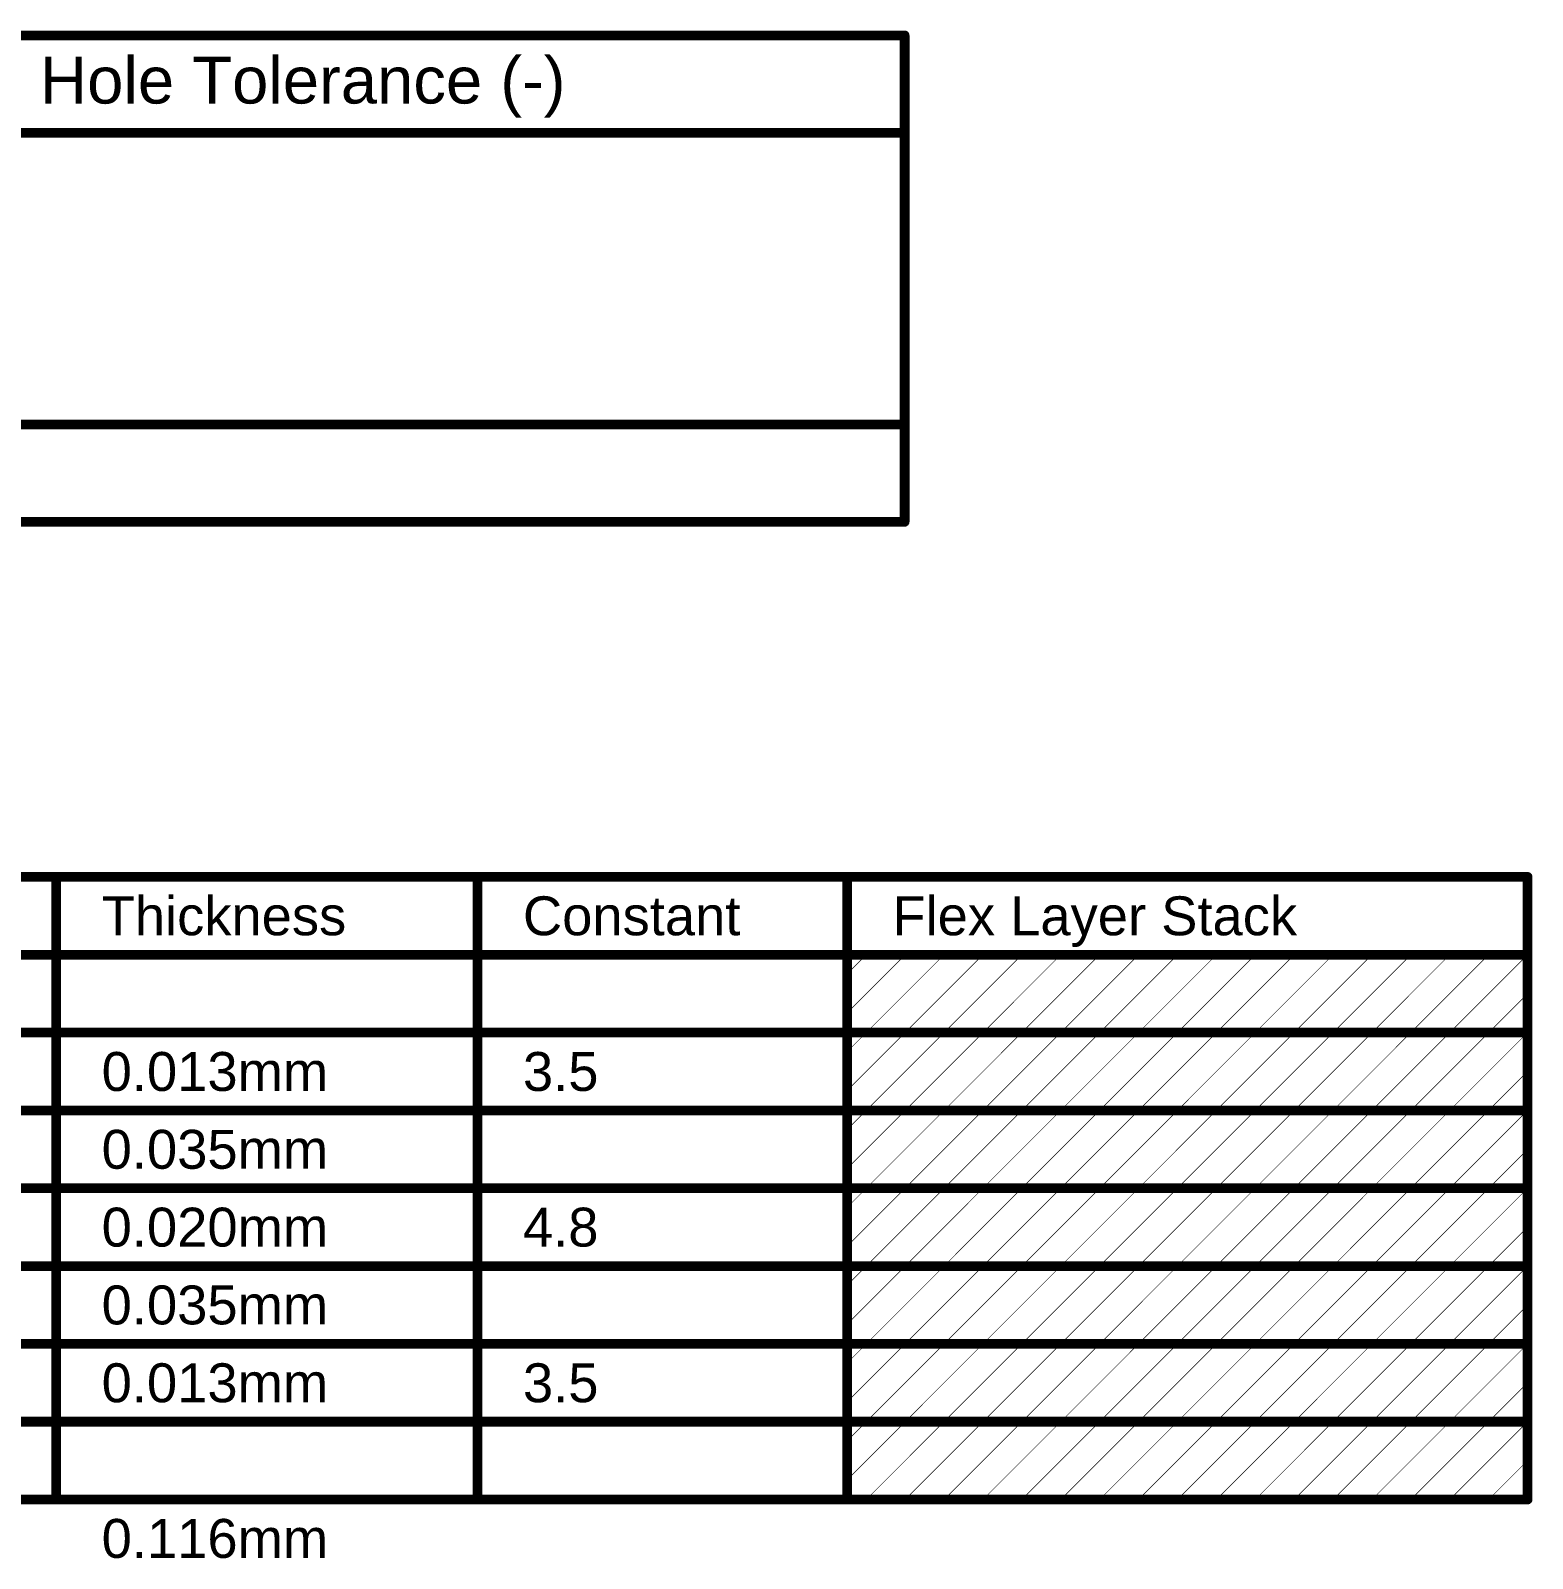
# Model space of a CAD drawing. Header units: inches. Extents: x -3.9 to 9.5, y -7 to 2.6.
# Drawn here: x 7.16 to 9.477, y 0.279 to 2.635 of the extents above; entities that cross this region are included whole.
import ezdxf

# ---------------------------------------------------------------- set-up
doc = ezdxf.new("R2010")
doc.units = ezdxf.units.IN
doc.header["$MEASUREMENT"] = 0
doc.layers.add('Drill Drawing', color=1, linetype='Continuous')
doc.layers.add('Fabrication', color=76, linetype='Continuous')
doc.styles.add('Arial', font='', dxfattribs={"height": 0.2})
doc.styles.get('Arial').set_extended_font_data('Arial')

msp = doc.modelspace()

# ---------------------------------------------------------------- linework, layer by layer
at = {"layer": 'Drill Drawing'}
for points in [[(-2.0225, 2.6275, 0.015, 0.015, 0), (8.5086, 2.6275, 0.015, 0.015, 0)], [(8.5086, 1.8775, 0.015, 0.015, 0), (8.5086, 2.6275, 0.015, 0.015, 0)], [(-2.0225, 2.4775, 0.015, 0.015, 0), (8.5086, 2.4775, 0.015, 0.015, 0)], [(-2.0225, 2.0275, 0.015, 0.015, 0), (8.5086, 2.0275, 0.015, 0.015, 0)], [(-2.0225, 1.8775, 0.015, 0.015, 0), (8.5086, 1.8775, 0.015, 0.015, 0)]]:
    msp.add_lwpolyline(points, format="xyseb", dxfattribs=at)
for points in [[(8.5048, 2.6275, 0.0075, 0.0075, 1), (8.5123, 2.6275, 0.0075, 0.0075, 1)], [(8.5048, 2.6275, 0.0075, 0.0075, 1), (8.5123, 2.6275, 0.0075, 0.0075, 1)], [(8.5048, 2.4775, 0.0075, 0.0075, 1), (8.5123, 2.4775, 0.0075, 0.0075, 1)], [(8.5048, 2.0275, 0.0075, 0.0075, 1), (8.5123, 2.0275, 0.0075, 0.0075, 1)], [(8.5048, 1.8775, 0.0075, 0.0075, 1), (8.5123, 1.8775, 0.0075, 0.0075, 1)], [(8.5048, 1.8775, 0.0075, 0.0075, 1), (8.5123, 1.8775, 0.0075, 0.0075, 1)]]:
    msp.add_lwpolyline(points, format="xyseb", close=True, dxfattribs=at)
at = {"layer": 'Fabrication'}
for points in [[(5.0006, 1.33, 0.015, 0.015, 0), (9.4694, 1.33, 0.015, 0.015, 0)], [(7.2, 0.37, 0.015, 0.015, 0), (7.2, 1.33, 0.015, 0.015, 0)], [(7.8498, 0.37, 0.015, 0.015, 0), (7.8498, 1.33, 0.015, 0.015, 0)], [(8.4197, 0.37, 0.015, 0.015, 0), (8.4197, 1.33, 0.015, 0.015, 0)], [(9.4694, 0.37, 0.015, 0.015, 0), (9.4694, 1.33, 0.015, 0.015, 0)], [(5.0006, 1.21, 0.015, 0.015, 0), (9.4694, 1.21, 0.015, 0.015, 0)], [(8.4197, 1.1203, 0.001, 0.001, 0), (8.5094, 1.21, 0.001, 0.001, 0)], [(8.4197, 1.1803, 0.001, 0.001, 0), (8.4494, 1.21, 0.001, 0.001, 0)], [(8.4494, 1.09, 0.001, 0.001, 0), (8.5694, 1.21, 0.001, 0.001, 0)], [(8.5094, 1.09, 0.001, 0.001, 0), (8.6294, 1.21, 0.001, 0.001, 0)], [(8.5694, 1.09, 0.001, 0.001, 0), (8.6894, 1.21, 0.001, 0.001, 0)], [(8.6294, 1.09, 0.001, 0.001, 0), (8.7494, 1.21, 0.001, 0.001, 0)], [(8.6894, 1.09, 0.001, 0.001, 0), (8.8094, 1.21, 0.001, 0.001, 0)], [(8.7494, 1.09, 0.001, 0.001, 0), (8.8694, 1.21, 0.001, 0.001, 0)], [(8.8094, 1.09, 0.001, 0.001, 0), (8.9294, 1.21, 0.001, 0.001, 0)], [(8.8694, 1.09, 0.001, 0.001, 0), (8.9894, 1.21, 0.001, 0.001, 0)], [(8.9294, 1.09, 0.001, 0.001, 0), (9.0494, 1.21, 0.001, 0.001, 0)], [(8.9894, 1.09, 0.001, 0.001, 0), (9.1094, 1.21, 0.001, 0.001, 0)], [(9.0494, 1.09, 0.001, 0.001, 0), (9.1694, 1.21, 0.001, 0.001, 0)], [(9.1094, 1.09, 0.001, 0.001, 0), (9.2294, 1.21, 0.001, 0.001, 0)], [(9.1694, 1.09, 0.001, 0.001, 0), (9.2894, 1.21, 0.001, 0.001, 0)], [(9.2294, 1.09, 0.001, 0.001, 0), (9.3494, 1.21, 0.001, 0.001, 0)], [(9.2894, 1.09, 0.001, 0.001, 0), (9.4094, 1.21, 0.001, 0.001, 0)], [(9.3494, 1.09, 0.001, 0.001, 0), (9.4694, 1.21, 0.001, 0.001, 0)], [(9.4094, 1.09, 0.001, 0.001, 0), (9.4694, 1.15, 0.001, 0.001, 0)], [(6.3402, 1.09, 0.015, 0.015, 0), (7.2, 1.09, 0.015, 0.015, 0)], [(7.2, 1.09, 0.015, 0.015, 0), (7.8498, 1.09, 0.015, 0.015, 0)], [(7.8498, 1.09, 0.015, 0.015, 0), (8.4197, 1.09, 0.015, 0.015, 0)], [(8.4197, 1.09, 0.015, 0.015, 0), (9.4694, 1.09, 0.015, 0.015, 0)], [(8.4197, 1.0003, 0.001, 0.001, 0), (8.5094, 1.09, 0.001, 0.001, 0)], [(8.4197, 1.0603, 0.001, 0.001, 0), (8.4494, 1.09, 0.001, 0.001, 0)], [(8.4494, 0.97, 0.001, 0.001, 0), (8.5694, 1.09, 0.001, 0.001, 0)], [(8.5094, 0.97, 0.001, 0.001, 0), (8.6294, 1.09, 0.001, 0.001, 0)], [(8.5694, 0.97, 0.001, 0.001, 0), (8.6894, 1.09, 0.001, 0.001, 0)], [(8.6294, 0.97, 0.001, 0.001, 0), (8.7494, 1.09, 0.001, 0.001, 0)], [(8.6894, 0.97, 0.001, 0.001, 0), (8.8094, 1.09, 0.001, 0.001, 0)], [(8.7494, 0.97, 0.001, 0.001, 0), (8.8694, 1.09, 0.001, 0.001, 0)], [(8.8094, 0.97, 0.001, 0.001, 0), (8.9294, 1.09, 0.001, 0.001, 0)], [(8.8694, 0.97, 0.001, 0.001, 0), (8.9894, 1.09, 0.001, 0.001, 0)], [(8.9294, 0.97, 0.001, 0.001, 0), (9.0494, 1.09, 0.001, 0.001, 0)], [(8.9894, 0.97, 0.001, 0.001, 0), (9.1094, 1.09, 0.001, 0.001, 0)], [(9.0494, 0.97, 0.001, 0.001, 0), (9.1694, 1.09, 0.001, 0.001, 0)], [(9.1094, 0.97, 0.001, 0.001, 0), (9.2294, 1.09, 0.001, 0.001, 0)], [(9.1694, 0.97, 0.001, 0.001, 0), (9.2894, 1.09, 0.001, 0.001, 0)], [(9.2294, 0.97, 0.001, 0.001, 0), (9.3494, 1.09, 0.001, 0.001, 0)], [(9.2894, 0.97, 0.001, 0.001, 0), (9.4094, 1.09, 0.001, 0.001, 0)], [(9.3494, 0.97, 0.001, 0.001, 0), (9.4694, 1.09, 0.001, 0.001, 0)], [(9.4094, 0.97, 0.001, 0.001, 0), (9.4694, 1.03, 0.001, 0.001, 0)], [(6.3402, 0.97, 0.015, 0.015, 0), (7.2, 0.97, 0.015, 0.015, 0)], [(7.2, 0.97, 0.015, 0.015, 0), (7.8498, 0.97, 0.015, 0.015, 0)], [(7.8498, 0.97, 0.015, 0.015, 0), (8.4197, 0.97, 0.015, 0.015, 0)], [(8.4197, 0.97, 0.015, 0.015, 0), (9.4694, 0.97, 0.015, 0.015, 0)], [(8.4197, 0.8803, 0.001, 0.001, 0), (8.5094, 0.97, 0.001, 0.001, 0)], [(8.4197, 0.9403, 0.001, 0.001, 0), (8.4494, 0.97, 0.001, 0.001, 0)], [(8.4494, 0.85, 0.001, 0.001, 0), (8.5694, 0.97, 0.001, 0.001, 0)], [(8.5094, 0.85, 0.001, 0.001, 0), (8.6294, 0.97, 0.001, 0.001, 0)], [(8.5694, 0.85, 0.001, 0.001, 0), (8.6894, 0.97, 0.001, 0.001, 0)], [(8.6294, 0.85, 0.001, 0.001, 0), (8.7494, 0.97, 0.001, 0.001, 0)], [(8.6894, 0.85, 0.001, 0.001, 0), (8.8094, 0.97, 0.001, 0.001, 0)], [(8.7494, 0.85, 0.001, 0.001, 0), (8.8694, 0.97, 0.001, 0.001, 0)], [(8.8094, 0.85, 0.001, 0.001, 0), (8.9294, 0.97, 0.001, 0.001, 0)], [(8.8694, 0.85, 0.001, 0.001, 0), (8.9894, 0.97, 0.001, 0.001, 0)], [(8.9294, 0.85, 0.001, 0.001, 0), (9.0494, 0.97, 0.001, 0.001, 0)], [(8.9894, 0.85, 0.001, 0.001, 0), (9.1094, 0.97, 0.001, 0.001, 0)], [(9.0494, 0.85, 0.001, 0.001, 0), (9.1694, 0.97, 0.001, 0.001, 0)], [(9.1094, 0.85, 0.001, 0.001, 0), (9.2294, 0.97, 0.001, 0.001, 0)], [(9.1694, 0.85, 0.001, 0.001, 0), (9.2894, 0.97, 0.001, 0.001, 0)], [(9.2294, 0.85, 0.001, 0.001, 0), (9.3494, 0.97, 0.001, 0.001, 0)], [(9.2894, 0.85, 0.001, 0.001, 0), (9.4094, 0.97, 0.001, 0.001, 0)], [(9.3494, 0.85, 0.001, 0.001, 0), (9.4694, 0.97, 0.001, 0.001, 0)], [(9.4094, 0.85, 0.001, 0.001, 0), (9.4694, 0.91, 0.001, 0.001, 0)], [(6.3402, 0.85, 0.015, 0.015, 0), (7.2, 0.85, 0.015, 0.015, 0)], [(7.2, 0.85, 0.015, 0.015, 0), (7.8498, 0.85, 0.015, 0.015, 0)], [(7.8498, 0.85, 0.015, 0.015, 0), (8.4197, 0.85, 0.015, 0.015, 0)], [(8.4197, 0.85, 0.015, 0.015, 0), (9.4694, 0.85, 0.015, 0.015, 0)], [(8.4197, 0.7603, 0.001, 0.001, 0), (8.5094, 0.85, 0.001, 0.001, 0)], [(8.4197, 0.8203, 0.001, 0.001, 0), (8.4494, 0.85, 0.001, 0.001, 0)], [(8.4494, 0.73, 0.001, 0.001, 0), (8.5694, 0.85, 0.001, 0.001, 0)], [(8.5094, 0.73, 0.001, 0.001, 0), (8.6294, 0.85, 0.001, 0.001, 0)], [(8.5694, 0.73, 0.001, 0.001, 0), (8.6894, 0.85, 0.001, 0.001, 0)], [(8.6294, 0.73, 0.001, 0.001, 0), (8.7494, 0.85, 0.001, 0.001, 0)], [(8.6894, 0.73, 0.001, 0.001, 0), (8.8094, 0.85, 0.001, 0.001, 0)], [(8.7494, 0.73, 0.001, 0.001, 0), (8.8694, 0.85, 0.001, 0.001, 0)], [(8.8094, 0.73, 0.001, 0.001, 0), (8.9294, 0.85, 0.001, 0.001, 0)], [(8.8694, 0.73, 0.001, 0.001, 0), (8.9894, 0.85, 0.001, 0.001, 0)], [(8.9294, 0.73, 0.001, 0.001, 0), (9.0494, 0.85, 0.001, 0.001, 0)], [(8.9894, 0.73, 0.001, 0.001, 0), (9.1094, 0.85, 0.001, 0.001, 0)], [(9.0494, 0.73, 0.001, 0.001, 0), (9.1694, 0.85, 0.001, 0.001, 0)], [(9.1094, 0.73, 0.001, 0.001, 0), (9.2294, 0.85, 0.001, 0.001, 0)], [(9.1694, 0.73, 0.001, 0.001, 0), (9.2894, 0.85, 0.001, 0.001, 0)], [(9.2294, 0.73, 0.001, 0.001, 0), (9.3494, 0.85, 0.001, 0.001, 0)], [(9.2894, 0.73, 0.001, 0.001, 0), (9.4094, 0.85, 0.001, 0.001, 0)], [(9.3494, 0.73, 0.001, 0.001, 0), (9.4694, 0.85, 0.001, 0.001, 0)], [(9.4094, 0.73, 0.001, 0.001, 0), (9.4694, 0.79, 0.001, 0.001, 0)], [(6.3402, 0.73, 0.015, 0.015, 0), (7.2, 0.73, 0.015, 0.015, 0)], [(7.2, 0.73, 0.015, 0.015, 0), (7.8498, 0.73, 0.015, 0.015, 0)], [(7.8498, 0.73, 0.015, 0.015, 0), (8.4197, 0.73, 0.015, 0.015, 0)], [(8.4197, 0.73, 0.015, 0.015, 0), (9.4694, 0.73, 0.015, 0.015, 0)], [(8.4197, 0.6403, 0.001, 0.001, 0), (8.5094, 0.73, 0.001, 0.001, 0)], [(8.4197, 0.7003, 0.001, 0.001, 0), (8.4494, 0.73, 0.001, 0.001, 0)], [(8.4494, 0.61, 0.001, 0.001, 0), (8.5694, 0.73, 0.001, 0.001, 0)], [(8.5094, 0.61, 0.001, 0.001, 0), (8.6294, 0.73, 0.001, 0.001, 0)], [(8.5694, 0.61, 0.001, 0.001, 0), (8.6894, 0.73, 0.001, 0.001, 0)], [(8.6294, 0.61, 0.001, 0.001, 0), (8.7494, 0.73, 0.001, 0.001, 0)], [(8.6894, 0.61, 0.001, 0.001, 0), (8.8094, 0.73, 0.001, 0.001, 0)], [(8.7494, 0.61, 0.001, 0.001, 0), (8.8694, 0.73, 0.001, 0.001, 0)], [(8.8094, 0.61, 0.001, 0.001, 0), (8.9294, 0.73, 0.001, 0.001, 0)], [(8.8694, 0.61, 0.001, 0.001, 0), (8.9894, 0.73, 0.001, 0.001, 0)], [(8.9294, 0.61, 0.001, 0.001, 0), (9.0494, 0.73, 0.001, 0.001, 0)], [(8.9894, 0.61, 0.001, 0.001, 0), (9.1094, 0.73, 0.001, 0.001, 0)], [(9.0494, 0.61, 0.001, 0.001, 0), (9.1694, 0.73, 0.001, 0.001, 0)], [(9.1094, 0.61, 0.001, 0.001, 0), (9.2294, 0.73, 0.001, 0.001, 0)], [(9.1694, 0.61, 0.001, 0.001, 0), (9.2894, 0.73, 0.001, 0.001, 0)], [(9.2294, 0.61, 0.001, 0.001, 0), (9.3494, 0.73, 0.001, 0.001, 0)], [(9.2894, 0.61, 0.001, 0.001, 0), (9.4094, 0.73, 0.001, 0.001, 0)], [(9.3494, 0.61, 0.001, 0.001, 0), (9.4694, 0.73, 0.001, 0.001, 0)], [(9.4094, 0.61, 0.001, 0.001, 0), (9.4694, 0.67, 0.001, 0.001, 0)], [(6.3402, 0.61, 0.015, 0.015, 0), (7.2, 0.61, 0.015, 0.015, 0)], [(7.2, 0.61, 0.015, 0.015, 0), (7.8498, 0.61, 0.015, 0.015, 0)], [(7.8498, 0.61, 0.015, 0.015, 0), (8.4197, 0.61, 0.015, 0.015, 0)], [(8.4197, 0.61, 0.015, 0.015, 0), (9.4694, 0.61, 0.015, 0.015, 0)], [(8.4197, 0.5203, 0.001, 0.001, 0), (8.5094, 0.61, 0.001, 0.001, 0)], [(8.4197, 0.5803, 0.001, 0.001, 0), (8.4494, 0.61, 0.001, 0.001, 0)], [(8.4494, 0.49, 0.001, 0.001, 0), (8.5694, 0.61, 0.001, 0.001, 0)], [(8.5094, 0.49, 0.001, 0.001, 0), (8.6294, 0.61, 0.001, 0.001, 0)], [(8.5694, 0.49, 0.001, 0.001, 0), (8.6894, 0.61, 0.001, 0.001, 0)], [(8.6294, 0.49, 0.001, 0.001, 0), (8.7494, 0.61, 0.001, 0.001, 0)], [(8.6894, 0.49, 0.001, 0.001, 0), (8.8094, 0.61, 0.001, 0.001, 0)], [(8.7494, 0.49, 0.001, 0.001, 0), (8.8694, 0.61, 0.001, 0.001, 0)], [(8.8094, 0.49, 0.001, 0.001, 0), (8.9294, 0.61, 0.001, 0.001, 0)], [(8.8694, 0.49, 0.001, 0.001, 0), (8.9894, 0.61, 0.001, 0.001, 0)], [(8.9294, 0.49, 0.001, 0.001, 0), (9.0494, 0.61, 0.001, 0.001, 0)], [(8.9894, 0.49, 0.001, 0.001, 0), (9.1094, 0.61, 0.001, 0.001, 0)], [(9.0494, 0.49, 0.001, 0.001, 0), (9.1694, 0.61, 0.001, 0.001, 0)], [(9.1094, 0.49, 0.001, 0.001, 0), (9.2294, 0.61, 0.001, 0.001, 0)], [(9.1694, 0.49, 0.001, 0.001, 0), (9.2894, 0.61, 0.001, 0.001, 0)], [(9.2294, 0.49, 0.001, 0.001, 0), (9.3494, 0.61, 0.001, 0.001, 0)], [(9.2894, 0.49, 0.001, 0.001, 0), (9.4094, 0.61, 0.001, 0.001, 0)], [(9.3494, 0.49, 0.001, 0.001, 0), (9.4694, 0.61, 0.001, 0.001, 0)], [(9.4094, 0.49, 0.001, 0.001, 0), (9.4694, 0.55, 0.001, 0.001, 0)], [(6.3402, 0.49, 0.015, 0.015, 0), (7.2, 0.49, 0.015, 0.015, 0)], [(7.2, 0.49, 0.015, 0.015, 0), (7.8498, 0.49, 0.015, 0.015, 0)], [(7.8498, 0.49, 0.015, 0.015, 0), (8.4197, 0.49, 0.015, 0.015, 0)], [(8.4197, 0.49, 0.015, 0.015, 0), (9.4694, 0.49, 0.015, 0.015, 0)], [(8.4197, 0.4003, 0.001, 0.001, 0), (8.5094, 0.49, 0.001, 0.001, 0)], [(8.4197, 0.4603, 0.001, 0.001, 0), (8.4494, 0.49, 0.001, 0.001, 0)], [(8.4494, 0.37, 0.001, 0.001, 0), (8.5694, 0.49, 0.001, 0.001, 0)], [(8.5094, 0.37, 0.001, 0.001, 0), (8.6294, 0.49, 0.001, 0.001, 0)], [(8.5694, 0.37, 0.001, 0.001, 0), (8.6894, 0.49, 0.001, 0.001, 0)], [(8.6294, 0.37, 0.001, 0.001, 0), (8.7494, 0.49, 0.001, 0.001, 0)], [(8.6894, 0.37, 0.001, 0.001, 0), (8.8094, 0.49, 0.001, 0.001, 0)], [(8.7494, 0.37, 0.001, 0.001, 0), (8.8694, 0.49, 0.001, 0.001, 0)], [(8.8094, 0.37, 0.001, 0.001, 0), (8.9294, 0.49, 0.001, 0.001, 0)], [(8.8694, 0.37, 0.001, 0.001, 0), (8.9894, 0.49, 0.001, 0.001, 0)], [(8.9294, 0.37, 0.001, 0.001, 0), (9.0494, 0.49, 0.001, 0.001, 0)], [(8.9894, 0.37, 0.001, 0.001, 0), (9.1094, 0.49, 0.001, 0.001, 0)], [(9.0494, 0.37, 0.001, 0.001, 0), (9.1694, 0.49, 0.001, 0.001, 0)], [(9.1094, 0.37, 0.001, 0.001, 0), (9.2294, 0.49, 0.001, 0.001, 0)], [(9.1694, 0.37, 0.001, 0.001, 0), (9.2894, 0.49, 0.001, 0.001, 0)], [(9.2294, 0.37, 0.001, 0.001, 0), (9.3494, 0.49, 0.001, 0.001, 0)], [(9.2894, 0.37, 0.001, 0.001, 0), (9.4094, 0.49, 0.001, 0.001, 0)], [(9.3494, 0.37, 0.001, 0.001, 0), (9.4694, 0.49, 0.001, 0.001, 0)], [(9.4094, 0.37, 0.001, 0.001, 0), (9.4694, 0.43, 0.001, 0.001, 0)], [(6.3402, 0.37, 0.015, 0.015, 0), (7.2, 0.37, 0.015, 0.015, 0)], [(7.2, 0.37, 0.015, 0.015, 0), (7.8498, 0.37, 0.015, 0.015, 0)], [(7.8498, 0.37, 0.015, 0.015, 0), (8.4197, 0.37, 0.015, 0.015, 0)], [(8.4197, 0.37, 0.015, 0.015, 0), (9.4694, 0.37, 0.015, 0.015, 0)]]:
    msp.add_lwpolyline(points, format="xyseb", dxfattribs=at)
for points in [[(7.1963, 1.33, 0.0075, 0.0075, 1), (7.2038, 1.33, 0.0075, 0.0075, 1)], [(7.8461, 1.33, 0.0075, 0.0075, 1), (7.8536, 1.33, 0.0075, 0.0075, 1)], [(8.4159, 1.33, 0.0075, 0.0075, 1), (8.4234, 1.33, 0.0075, 0.0075, 1)], [(9.4657, 1.33, 0.0075, 0.0075, 1), (9.4732, 1.33, 0.0075, 0.0075, 1)], [(9.4657, 1.33, 0.0075, 0.0075, 1), (9.4732, 1.33, 0.0075, 0.0075, 1)], [(8.4492, 1.21, 0.0005, 0.0005, 1), (8.4497, 1.21, 0.0005, 0.0005, 1)], [(8.5092, 1.21, 0.0005, 0.0005, 1), (8.5097, 1.21, 0.0005, 0.0005, 1)], [(8.5692, 1.21, 0.0005, 0.0005, 1), (8.5697, 1.21, 0.0005, 0.0005, 1)], [(8.6292, 1.21, 0.0005, 0.0005, 1), (8.6297, 1.21, 0.0005, 0.0005, 1)], [(8.6892, 1.21, 0.0005, 0.0005, 1), (8.6897, 1.21, 0.0005, 0.0005, 1)], [(8.7492, 1.21, 0.0005, 0.0005, 1), (8.7497, 1.21, 0.0005, 0.0005, 1)], [(8.8092, 1.21, 0.0005, 0.0005, 1), (8.8097, 1.21, 0.0005, 0.0005, 1)], [(8.8692, 1.21, 0.0005, 0.0005, 1), (8.8697, 1.21, 0.0005, 0.0005, 1)], [(8.9292, 1.21, 0.0005, 0.0005, 1), (8.9297, 1.21, 0.0005, 0.0005, 1)], [(8.9892, 1.21, 0.0005, 0.0005, 1), (8.9897, 1.21, 0.0005, 0.0005, 1)], [(9.0492, 1.21, 0.0005, 0.0005, 1), (9.0497, 1.21, 0.0005, 0.0005, 1)], [(9.1092, 1.21, 0.0005, 0.0005, 1), (9.1097, 1.21, 0.0005, 0.0005, 1)], [(9.1692, 1.21, 0.0005, 0.0005, 1), (9.1697, 1.21, 0.0005, 0.0005, 1)], [(9.2292, 1.21, 0.0005, 0.0005, 1), (9.2297, 1.21, 0.0005, 0.0005, 1)], [(9.2892, 1.21, 0.0005, 0.0005, 1), (9.2897, 1.21, 0.0005, 0.0005, 1)], [(9.3492, 1.21, 0.0005, 0.0005, 1), (9.3497, 1.21, 0.0005, 0.0005, 1)], [(9.4092, 1.21, 0.0005, 0.0005, 1), (9.4097, 1.21, 0.0005, 0.0005, 1)], [(9.4657, 1.21, 0.0075, 0.0075, 1), (9.4732, 1.21, 0.0075, 0.0075, 1)], [(9.4692, 1.21, 0.0005, 0.0005, 1), (9.4697, 1.21, 0.0005, 0.0005, 1)], [(8.4194, 1.1803, 0.0005, 0.0005, 1), (8.4199, 1.1803, 0.0005, 0.0005, 1)], [(9.4692, 1.15, 0.0005, 0.0005, 1), (9.4697, 1.15, 0.0005, 0.0005, 1)], [(8.4194, 1.1203, 0.0005, 0.0005, 1), (8.4199, 1.1203, 0.0005, 0.0005, 1)], [(7.1963, 1.09, 0.0075, 0.0075, 1), (7.2038, 1.09, 0.0075, 0.0075, 1)], [(7.1963, 1.09, 0.0075, 0.0075, 1), (7.2038, 1.09, 0.0075, 0.0075, 1)], [(7.8461, 1.09, 0.0075, 0.0075, 1), (7.8536, 1.09, 0.0075, 0.0075, 1)], [(7.8461, 1.09, 0.0075, 0.0075, 1), (7.8536, 1.09, 0.0075, 0.0075, 1)], [(8.4159, 1.09, 0.0075, 0.0075, 1), (8.4234, 1.09, 0.0075, 0.0075, 1)], [(8.4159, 1.09, 0.0075, 0.0075, 1), (8.4234, 1.09, 0.0075, 0.0075, 1)], [(8.4492, 1.09, 0.0005, 0.0005, 1), (8.4497, 1.09, 0.0005, 0.0005, 1)], [(8.4492, 1.09, 0.0005, 0.0005, 1), (8.4497, 1.09, 0.0005, 0.0005, 1)], [(8.5092, 1.09, 0.0005, 0.0005, 1), (8.5097, 1.09, 0.0005, 0.0005, 1)], [(8.5092, 1.09, 0.0005, 0.0005, 1), (8.5097, 1.09, 0.0005, 0.0005, 1)], [(8.5692, 1.09, 0.0005, 0.0005, 1), (8.5697, 1.09, 0.0005, 0.0005, 1)], [(8.5692, 1.09, 0.0005, 0.0005, 1), (8.5697, 1.09, 0.0005, 0.0005, 1)], [(8.6292, 1.09, 0.0005, 0.0005, 1), (8.6297, 1.09, 0.0005, 0.0005, 1)], [(8.6292, 1.09, 0.0005, 0.0005, 1), (8.6297, 1.09, 0.0005, 0.0005, 1)], [(8.6892, 1.09, 0.0005, 0.0005, 1), (8.6897, 1.09, 0.0005, 0.0005, 1)], [(8.6892, 1.09, 0.0005, 0.0005, 1), (8.6897, 1.09, 0.0005, 0.0005, 1)], [(8.7492, 1.09, 0.0005, 0.0005, 1), (8.7497, 1.09, 0.0005, 0.0005, 1)], [(8.7492, 1.09, 0.0005, 0.0005, 1), (8.7497, 1.09, 0.0005, 0.0005, 1)], [(8.8092, 1.09, 0.0005, 0.0005, 1), (8.8097, 1.09, 0.0005, 0.0005, 1)], [(8.8092, 1.09, 0.0005, 0.0005, 1), (8.8097, 1.09, 0.0005, 0.0005, 1)], [(8.8692, 1.09, 0.0005, 0.0005, 1), (8.8697, 1.09, 0.0005, 0.0005, 1)], [(8.8692, 1.09, 0.0005, 0.0005, 1), (8.8697, 1.09, 0.0005, 0.0005, 1)], [(8.9292, 1.09, 0.0005, 0.0005, 1), (8.9297, 1.09, 0.0005, 0.0005, 1)], [(8.9292, 1.09, 0.0005, 0.0005, 1), (8.9297, 1.09, 0.0005, 0.0005, 1)], [(8.9892, 1.09, 0.0005, 0.0005, 1), (8.9897, 1.09, 0.0005, 0.0005, 1)], [(8.9892, 1.09, 0.0005, 0.0005, 1), (8.9897, 1.09, 0.0005, 0.0005, 1)], [(9.0492, 1.09, 0.0005, 0.0005, 1), (9.0497, 1.09, 0.0005, 0.0005, 1)], [(9.0492, 1.09, 0.0005, 0.0005, 1), (9.0497, 1.09, 0.0005, 0.0005, 1)], [(9.1092, 1.09, 0.0005, 0.0005, 1), (9.1097, 1.09, 0.0005, 0.0005, 1)], [(9.1092, 1.09, 0.0005, 0.0005, 1), (9.1097, 1.09, 0.0005, 0.0005, 1)], [(9.1692, 1.09, 0.0005, 0.0005, 1), (9.1697, 1.09, 0.0005, 0.0005, 1)], [(9.1692, 1.09, 0.0005, 0.0005, 1), (9.1697, 1.09, 0.0005, 0.0005, 1)], [(9.2292, 1.09, 0.0005, 0.0005, 1), (9.2297, 1.09, 0.0005, 0.0005, 1)], [(9.2292, 1.09, 0.0005, 0.0005, 1), (9.2297, 1.09, 0.0005, 0.0005, 1)], [(9.2892, 1.09, 0.0005, 0.0005, 1), (9.2897, 1.09, 0.0005, 0.0005, 1)], [(9.2892, 1.09, 0.0005, 0.0005, 1), (9.2897, 1.09, 0.0005, 0.0005, 1)], [(9.3492, 1.09, 0.0005, 0.0005, 1), (9.3497, 1.09, 0.0005, 0.0005, 1)], [(9.3492, 1.09, 0.0005, 0.0005, 1), (9.3497, 1.09, 0.0005, 0.0005, 1)], [(9.4092, 1.09, 0.0005, 0.0005, 1), (9.4097, 1.09, 0.0005, 0.0005, 1)], [(9.4092, 1.09, 0.0005, 0.0005, 1), (9.4097, 1.09, 0.0005, 0.0005, 1)], [(9.4657, 1.09, 0.0075, 0.0075, 1), (9.4732, 1.09, 0.0075, 0.0075, 1)], [(9.4692, 1.09, 0.0005, 0.0005, 1), (9.4697, 1.09, 0.0005, 0.0005, 1)], [(8.4194, 1.0603, 0.0005, 0.0005, 1), (8.4199, 1.0603, 0.0005, 0.0005, 1)], [(9.4692, 1.03, 0.0005, 0.0005, 1), (9.4697, 1.03, 0.0005, 0.0005, 1)], [(8.4194, 1.0003, 0.0005, 0.0005, 1), (8.4199, 1.0003, 0.0005, 0.0005, 1)], [(7.1963, 0.97, 0.0075, 0.0075, 1), (7.2038, 0.97, 0.0075, 0.0075, 1)], [(7.1963, 0.97, 0.0075, 0.0075, 1), (7.2038, 0.97, 0.0075, 0.0075, 1)], [(7.8461, 0.97, 0.0075, 0.0075, 1), (7.8536, 0.97, 0.0075, 0.0075, 1)], [(7.8461, 0.97, 0.0075, 0.0075, 1), (7.8536, 0.97, 0.0075, 0.0075, 1)], [(8.4159, 0.97, 0.0075, 0.0075, 1), (8.4234, 0.97, 0.0075, 0.0075, 1)], [(8.4159, 0.97, 0.0075, 0.0075, 1), (8.4234, 0.97, 0.0075, 0.0075, 1)], [(8.4492, 0.97, 0.0005, 0.0005, 1), (8.4497, 0.97, 0.0005, 0.0005, 1)], [(8.4492, 0.97, 0.0005, 0.0005, 1), (8.4497, 0.97, 0.0005, 0.0005, 1)], [(8.5092, 0.97, 0.0005, 0.0005, 1), (8.5097, 0.97, 0.0005, 0.0005, 1)], [(8.5092, 0.97, 0.0005, 0.0005, 1), (8.5097, 0.97, 0.0005, 0.0005, 1)], [(8.5692, 0.97, 0.0005, 0.0005, 1), (8.5697, 0.97, 0.0005, 0.0005, 1)], [(8.5692, 0.97, 0.0005, 0.0005, 1), (8.5697, 0.97, 0.0005, 0.0005, 1)], [(8.6292, 0.97, 0.0005, 0.0005, 1), (8.6297, 0.97, 0.0005, 0.0005, 1)], [(8.6292, 0.97, 0.0005, 0.0005, 1), (8.6297, 0.97, 0.0005, 0.0005, 1)], [(8.6892, 0.97, 0.0005, 0.0005, 1), (8.6897, 0.97, 0.0005, 0.0005, 1)], [(8.6892, 0.97, 0.0005, 0.0005, 1), (8.6897, 0.97, 0.0005, 0.0005, 1)], [(8.7492, 0.97, 0.0005, 0.0005, 1), (8.7497, 0.97, 0.0005, 0.0005, 1)], [(8.7492, 0.97, 0.0005, 0.0005, 1), (8.7497, 0.97, 0.0005, 0.0005, 1)], [(8.8092, 0.97, 0.0005, 0.0005, 1), (8.8097, 0.97, 0.0005, 0.0005, 1)], [(8.8092, 0.97, 0.0005, 0.0005, 1), (8.8097, 0.97, 0.0005, 0.0005, 1)], [(8.8692, 0.97, 0.0005, 0.0005, 1), (8.8697, 0.97, 0.0005, 0.0005, 1)], [(8.8692, 0.97, 0.0005, 0.0005, 1), (8.8697, 0.97, 0.0005, 0.0005, 1)], [(8.9292, 0.97, 0.0005, 0.0005, 1), (8.9297, 0.97, 0.0005, 0.0005, 1)], [(8.9292, 0.97, 0.0005, 0.0005, 1), (8.9297, 0.97, 0.0005, 0.0005, 1)], [(8.9892, 0.97, 0.0005, 0.0005, 1), (8.9897, 0.97, 0.0005, 0.0005, 1)], [(8.9892, 0.97, 0.0005, 0.0005, 1), (8.9897, 0.97, 0.0005, 0.0005, 1)], [(9.0492, 0.97, 0.0005, 0.0005, 1), (9.0497, 0.97, 0.0005, 0.0005, 1)], [(9.0492, 0.97, 0.0005, 0.0005, 1), (9.0497, 0.97, 0.0005, 0.0005, 1)], [(9.1092, 0.97, 0.0005, 0.0005, 1), (9.1097, 0.97, 0.0005, 0.0005, 1)], [(9.1092, 0.97, 0.0005, 0.0005, 1), (9.1097, 0.97, 0.0005, 0.0005, 1)], [(9.1692, 0.97, 0.0005, 0.0005, 1), (9.1697, 0.97, 0.0005, 0.0005, 1)], [(9.1692, 0.97, 0.0005, 0.0005, 1), (9.1697, 0.97, 0.0005, 0.0005, 1)], [(9.2292, 0.97, 0.0005, 0.0005, 1), (9.2297, 0.97, 0.0005, 0.0005, 1)], [(9.2292, 0.97, 0.0005, 0.0005, 1), (9.2297, 0.97, 0.0005, 0.0005, 1)], [(9.2892, 0.97, 0.0005, 0.0005, 1), (9.2897, 0.97, 0.0005, 0.0005, 1)], [(9.2892, 0.97, 0.0005, 0.0005, 1), (9.2897, 0.97, 0.0005, 0.0005, 1)], [(9.3492, 0.97, 0.0005, 0.0005, 1), (9.3497, 0.97, 0.0005, 0.0005, 1)], [(9.3492, 0.97, 0.0005, 0.0005, 1), (9.3497, 0.97, 0.0005, 0.0005, 1)], [(9.4092, 0.97, 0.0005, 0.0005, 1), (9.4097, 0.97, 0.0005, 0.0005, 1)], [(9.4092, 0.97, 0.0005, 0.0005, 1), (9.4097, 0.97, 0.0005, 0.0005, 1)], [(9.4657, 0.97, 0.0075, 0.0075, 1), (9.4732, 0.97, 0.0075, 0.0075, 1)], [(9.4692, 0.97, 0.0005, 0.0005, 1), (9.4697, 0.97, 0.0005, 0.0005, 1)], [(8.4194, 0.9403, 0.0005, 0.0005, 1), (8.4199, 0.9403, 0.0005, 0.0005, 1)], [(9.4692, 0.91, 0.0005, 0.0005, 1), (9.4697, 0.91, 0.0005, 0.0005, 1)], [(8.4194, 0.8803, 0.0005, 0.0005, 1), (8.4199, 0.8803, 0.0005, 0.0005, 1)], [(7.1963, 0.85, 0.0075, 0.0075, 1), (7.2038, 0.85, 0.0075, 0.0075, 1)], [(7.1963, 0.85, 0.0075, 0.0075, 1), (7.2038, 0.85, 0.0075, 0.0075, 1)], [(7.8461, 0.85, 0.0075, 0.0075, 1), (7.8536, 0.85, 0.0075, 0.0075, 1)], [(7.8461, 0.85, 0.0075, 0.0075, 1), (7.8536, 0.85, 0.0075, 0.0075, 1)], [(8.4159, 0.85, 0.0075, 0.0075, 1), (8.4234, 0.85, 0.0075, 0.0075, 1)], [(8.4159, 0.85, 0.0075, 0.0075, 1), (8.4234, 0.85, 0.0075, 0.0075, 1)], [(8.4492, 0.85, 0.0005, 0.0005, 1), (8.4497, 0.85, 0.0005, 0.0005, 1)], [(8.4492, 0.85, 0.0005, 0.0005, 1), (8.4497, 0.85, 0.0005, 0.0005, 1)], [(8.5092, 0.85, 0.0005, 0.0005, 1), (8.5097, 0.85, 0.0005, 0.0005, 1)], [(8.5092, 0.85, 0.0005, 0.0005, 1), (8.5097, 0.85, 0.0005, 0.0005, 1)], [(8.5692, 0.85, 0.0005, 0.0005, 1), (8.5697, 0.85, 0.0005, 0.0005, 1)], [(8.5692, 0.85, 0.0005, 0.0005, 1), (8.5697, 0.85, 0.0005, 0.0005, 1)], [(8.6292, 0.85, 0.0005, 0.0005, 1), (8.6297, 0.85, 0.0005, 0.0005, 1)], [(8.6292, 0.85, 0.0005, 0.0005, 1), (8.6297, 0.85, 0.0005, 0.0005, 1)], [(8.6892, 0.85, 0.0005, 0.0005, 1), (8.6897, 0.85, 0.0005, 0.0005, 1)], [(8.6892, 0.85, 0.0005, 0.0005, 1), (8.6897, 0.85, 0.0005, 0.0005, 1)], [(8.7492, 0.85, 0.0005, 0.0005, 1), (8.7497, 0.85, 0.0005, 0.0005, 1)], [(8.7492, 0.85, 0.0005, 0.0005, 1), (8.7497, 0.85, 0.0005, 0.0005, 1)], [(8.8092, 0.85, 0.0005, 0.0005, 1), (8.8097, 0.85, 0.0005, 0.0005, 1)], [(8.8092, 0.85, 0.0005, 0.0005, 1), (8.8097, 0.85, 0.0005, 0.0005, 1)], [(8.8692, 0.85, 0.0005, 0.0005, 1), (8.8697, 0.85, 0.0005, 0.0005, 1)], [(8.8692, 0.85, 0.0005, 0.0005, 1), (8.8697, 0.85, 0.0005, 0.0005, 1)], [(8.9292, 0.85, 0.0005, 0.0005, 1), (8.9297, 0.85, 0.0005, 0.0005, 1)], [(8.9292, 0.85, 0.0005, 0.0005, 1), (8.9297, 0.85, 0.0005, 0.0005, 1)], [(8.9892, 0.85, 0.0005, 0.0005, 1), (8.9897, 0.85, 0.0005, 0.0005, 1)], [(8.9892, 0.85, 0.0005, 0.0005, 1), (8.9897, 0.85, 0.0005, 0.0005, 1)], [(9.0492, 0.85, 0.0005, 0.0005, 1), (9.0497, 0.85, 0.0005, 0.0005, 1)], [(9.0492, 0.85, 0.0005, 0.0005, 1), (9.0497, 0.85, 0.0005, 0.0005, 1)], [(9.1092, 0.85, 0.0005, 0.0005, 1), (9.1097, 0.85, 0.0005, 0.0005, 1)], [(9.1092, 0.85, 0.0005, 0.0005, 1), (9.1097, 0.85, 0.0005, 0.0005, 1)], [(9.1692, 0.85, 0.0005, 0.0005, 1), (9.1697, 0.85, 0.0005, 0.0005, 1)], [(9.1692, 0.85, 0.0005, 0.0005, 1), (9.1697, 0.85, 0.0005, 0.0005, 1)], [(9.2292, 0.85, 0.0005, 0.0005, 1), (9.2297, 0.85, 0.0005, 0.0005, 1)], [(9.2292, 0.85, 0.0005, 0.0005, 1), (9.2297, 0.85, 0.0005, 0.0005, 1)], [(9.2892, 0.85, 0.0005, 0.0005, 1), (9.2897, 0.85, 0.0005, 0.0005, 1)], [(9.2892, 0.85, 0.0005, 0.0005, 1), (9.2897, 0.85, 0.0005, 0.0005, 1)], [(9.3492, 0.85, 0.0005, 0.0005, 1), (9.3497, 0.85, 0.0005, 0.0005, 1)], [(9.3492, 0.85, 0.0005, 0.0005, 1), (9.3497, 0.85, 0.0005, 0.0005, 1)], [(9.4092, 0.85, 0.0005, 0.0005, 1), (9.4097, 0.85, 0.0005, 0.0005, 1)], [(9.4092, 0.85, 0.0005, 0.0005, 1), (9.4097, 0.85, 0.0005, 0.0005, 1)], [(9.4657, 0.85, 0.0075, 0.0075, 1), (9.4732, 0.85, 0.0075, 0.0075, 1)], [(9.4692, 0.85, 0.0005, 0.0005, 1), (9.4697, 0.85, 0.0005, 0.0005, 1)], [(8.4194, 0.8203, 0.0005, 0.0005, 1), (8.4199, 0.8203, 0.0005, 0.0005, 1)], [(9.4692, 0.79, 0.0005, 0.0005, 1), (9.4697, 0.79, 0.0005, 0.0005, 1)], [(8.4194, 0.7603, 0.0005, 0.0005, 1), (8.4199, 0.7603, 0.0005, 0.0005, 1)], [(7.1963, 0.73, 0.0075, 0.0075, 1), (7.2038, 0.73, 0.0075, 0.0075, 1)], [(7.1963, 0.73, 0.0075, 0.0075, 1), (7.2038, 0.73, 0.0075, 0.0075, 1)], [(7.8461, 0.73, 0.0075, 0.0075, 1), (7.8536, 0.73, 0.0075, 0.0075, 1)], [(7.8461, 0.73, 0.0075, 0.0075, 1), (7.8536, 0.73, 0.0075, 0.0075, 1)], [(8.4159, 0.73, 0.0075, 0.0075, 1), (8.4234, 0.73, 0.0075, 0.0075, 1)], [(8.4159, 0.73, 0.0075, 0.0075, 1), (8.4234, 0.73, 0.0075, 0.0075, 1)], [(8.4492, 0.73, 0.0005, 0.0005, 1), (8.4497, 0.73, 0.0005, 0.0005, 1)], [(8.4492, 0.73, 0.0005, 0.0005, 1), (8.4497, 0.73, 0.0005, 0.0005, 1)], [(8.5092, 0.73, 0.0005, 0.0005, 1), (8.5097, 0.73, 0.0005, 0.0005, 1)], [(8.5092, 0.73, 0.0005, 0.0005, 1), (8.5097, 0.73, 0.0005, 0.0005, 1)], [(8.5692, 0.73, 0.0005, 0.0005, 1), (8.5697, 0.73, 0.0005, 0.0005, 1)], [(8.5692, 0.73, 0.0005, 0.0005, 1), (8.5697, 0.73, 0.0005, 0.0005, 1)], [(8.6292, 0.73, 0.0005, 0.0005, 1), (8.6297, 0.73, 0.0005, 0.0005, 1)], [(8.6292, 0.73, 0.0005, 0.0005, 1), (8.6297, 0.73, 0.0005, 0.0005, 1)], [(8.6892, 0.73, 0.0005, 0.0005, 1), (8.6897, 0.73, 0.0005, 0.0005, 1)], [(8.6892, 0.73, 0.0005, 0.0005, 1), (8.6897, 0.73, 0.0005, 0.0005, 1)], [(8.7492, 0.73, 0.0005, 0.0005, 1), (8.7497, 0.73, 0.0005, 0.0005, 1)], [(8.7492, 0.73, 0.0005, 0.0005, 1), (8.7497, 0.73, 0.0005, 0.0005, 1)], [(8.8092, 0.73, 0.0005, 0.0005, 1), (8.8097, 0.73, 0.0005, 0.0005, 1)], [(8.8092, 0.73, 0.0005, 0.0005, 1), (8.8097, 0.73, 0.0005, 0.0005, 1)], [(8.8692, 0.73, 0.0005, 0.0005, 1), (8.8697, 0.73, 0.0005, 0.0005, 1)], [(8.8692, 0.73, 0.0005, 0.0005, 1), (8.8697, 0.73, 0.0005, 0.0005, 1)], [(8.9292, 0.73, 0.0005, 0.0005, 1), (8.9297, 0.73, 0.0005, 0.0005, 1)], [(8.9292, 0.73, 0.0005, 0.0005, 1), (8.9297, 0.73, 0.0005, 0.0005, 1)], [(8.9892, 0.73, 0.0005, 0.0005, 1), (8.9897, 0.73, 0.0005, 0.0005, 1)], [(8.9892, 0.73, 0.0005, 0.0005, 1), (8.9897, 0.73, 0.0005, 0.0005, 1)], [(9.0492, 0.73, 0.0005, 0.0005, 1), (9.0497, 0.73, 0.0005, 0.0005, 1)], [(9.0492, 0.73, 0.0005, 0.0005, 1), (9.0497, 0.73, 0.0005, 0.0005, 1)], [(9.1092, 0.73, 0.0005, 0.0005, 1), (9.1097, 0.73, 0.0005, 0.0005, 1)], [(9.1092, 0.73, 0.0005, 0.0005, 1), (9.1097, 0.73, 0.0005, 0.0005, 1)], [(9.1692, 0.73, 0.0005, 0.0005, 1), (9.1697, 0.73, 0.0005, 0.0005, 1)], [(9.1692, 0.73, 0.0005, 0.0005, 1), (9.1697, 0.73, 0.0005, 0.0005, 1)], [(9.2292, 0.73, 0.0005, 0.0005, 1), (9.2297, 0.73, 0.0005, 0.0005, 1)], [(9.2292, 0.73, 0.0005, 0.0005, 1), (9.2297, 0.73, 0.0005, 0.0005, 1)], [(9.2892, 0.73, 0.0005, 0.0005, 1), (9.2897, 0.73, 0.0005, 0.0005, 1)], [(9.2892, 0.73, 0.0005, 0.0005, 1), (9.2897, 0.73, 0.0005, 0.0005, 1)], [(9.3492, 0.73, 0.0005, 0.0005, 1), (9.3497, 0.73, 0.0005, 0.0005, 1)], [(9.3492, 0.73, 0.0005, 0.0005, 1), (9.3497, 0.73, 0.0005, 0.0005, 1)], [(9.4092, 0.73, 0.0005, 0.0005, 1), (9.4097, 0.73, 0.0005, 0.0005, 1)], [(9.4092, 0.73, 0.0005, 0.0005, 1), (9.4097, 0.73, 0.0005, 0.0005, 1)], [(9.4657, 0.73, 0.0075, 0.0075, 1), (9.4732, 0.73, 0.0075, 0.0075, 1)], [(9.4692, 0.73, 0.0005, 0.0005, 1), (9.4697, 0.73, 0.0005, 0.0005, 1)], [(8.4194, 0.7003, 0.0005, 0.0005, 1), (8.4199, 0.7003, 0.0005, 0.0005, 1)], [(9.4692, 0.67, 0.0005, 0.0005, 1), (9.4697, 0.67, 0.0005, 0.0005, 1)], [(8.4194, 0.6403, 0.0005, 0.0005, 1), (8.4199, 0.6403, 0.0005, 0.0005, 1)], [(7.1963, 0.61, 0.0075, 0.0075, 1), (7.2038, 0.61, 0.0075, 0.0075, 1)], [(7.1963, 0.61, 0.0075, 0.0075, 1), (7.2038, 0.61, 0.0075, 0.0075, 1)], [(7.8461, 0.61, 0.0075, 0.0075, 1), (7.8536, 0.61, 0.0075, 0.0075, 1)], [(7.8461, 0.61, 0.0075, 0.0075, 1), (7.8536, 0.61, 0.0075, 0.0075, 1)], [(8.4159, 0.61, 0.0075, 0.0075, 1), (8.4234, 0.61, 0.0075, 0.0075, 1)], [(8.4159, 0.61, 0.0075, 0.0075, 1), (8.4234, 0.61, 0.0075, 0.0075, 1)], [(9.4657, 0.61, 0.0075, 0.0075, 1), (9.4732, 0.61, 0.0075, 0.0075, 1)], [(8.4492, 0.61, 0.0005, 0.0005, 1), (8.4497, 0.61, 0.0005, 0.0005, 1)], [(8.4492, 0.61, 0.0005, 0.0005, 1), (8.4497, 0.61, 0.0005, 0.0005, 1)], [(8.5092, 0.61, 0.0005, 0.0005, 1), (8.5097, 0.61, 0.0005, 0.0005, 1)], [(8.5092, 0.61, 0.0005, 0.0005, 1), (8.5097, 0.61, 0.0005, 0.0005, 1)], [(8.5692, 0.61, 0.0005, 0.0005, 1), (8.5697, 0.61, 0.0005, 0.0005, 1)], [(8.5692, 0.61, 0.0005, 0.0005, 1), (8.5697, 0.61, 0.0005, 0.0005, 1)], [(8.6292, 0.61, 0.0005, 0.0005, 1), (8.6297, 0.61, 0.0005, 0.0005, 1)], [(8.6292, 0.61, 0.0005, 0.0005, 1), (8.6297, 0.61, 0.0005, 0.0005, 1)], [(8.6892, 0.61, 0.0005, 0.0005, 1), (8.6897, 0.61, 0.0005, 0.0005, 1)], [(8.6892, 0.61, 0.0005, 0.0005, 1), (8.6897, 0.61, 0.0005, 0.0005, 1)], [(8.7492, 0.61, 0.0005, 0.0005, 1), (8.7497, 0.61, 0.0005, 0.0005, 1)], [(8.7492, 0.61, 0.0005, 0.0005, 1), (8.7497, 0.61, 0.0005, 0.0005, 1)], [(8.8092, 0.61, 0.0005, 0.0005, 1), (8.8097, 0.61, 0.0005, 0.0005, 1)], [(8.8092, 0.61, 0.0005, 0.0005, 1), (8.8097, 0.61, 0.0005, 0.0005, 1)], [(8.8692, 0.61, 0.0005, 0.0005, 1), (8.8697, 0.61, 0.0005, 0.0005, 1)], [(8.8692, 0.61, 0.0005, 0.0005, 1), (8.8697, 0.61, 0.0005, 0.0005, 1)], [(8.9292, 0.61, 0.0005, 0.0005, 1), (8.9297, 0.61, 0.0005, 0.0005, 1)], [(8.9292, 0.61, 0.0005, 0.0005, 1), (8.9297, 0.61, 0.0005, 0.0005, 1)], [(8.9892, 0.61, 0.0005, 0.0005, 1), (8.9897, 0.61, 0.0005, 0.0005, 1)], [(8.9892, 0.61, 0.0005, 0.0005, 1), (8.9897, 0.61, 0.0005, 0.0005, 1)], [(9.0492, 0.61, 0.0005, 0.0005, 1), (9.0497, 0.61, 0.0005, 0.0005, 1)], [(9.0492, 0.61, 0.0005, 0.0005, 1), (9.0497, 0.61, 0.0005, 0.0005, 1)], [(9.1092, 0.61, 0.0005, 0.0005, 1), (9.1097, 0.61, 0.0005, 0.0005, 1)], [(9.1092, 0.61, 0.0005, 0.0005, 1), (9.1097, 0.61, 0.0005, 0.0005, 1)], [(9.1692, 0.61, 0.0005, 0.0005, 1), (9.1697, 0.61, 0.0005, 0.0005, 1)], [(9.1692, 0.61, 0.0005, 0.0005, 1), (9.1697, 0.61, 0.0005, 0.0005, 1)], [(9.2292, 0.61, 0.0005, 0.0005, 1), (9.2297, 0.61, 0.0005, 0.0005, 1)], [(9.2292, 0.61, 0.0005, 0.0005, 1), (9.2297, 0.61, 0.0005, 0.0005, 1)], [(9.2892, 0.61, 0.0005, 0.0005, 1), (9.2897, 0.61, 0.0005, 0.0005, 1)], [(9.2892, 0.61, 0.0005, 0.0005, 1), (9.2897, 0.61, 0.0005, 0.0005, 1)], [(9.3492, 0.61, 0.0005, 0.0005, 1), (9.3497, 0.61, 0.0005, 0.0005, 1)], [(9.3492, 0.61, 0.0005, 0.0005, 1), (9.3497, 0.61, 0.0005, 0.0005, 1)], [(9.4092, 0.61, 0.0005, 0.0005, 1), (9.4097, 0.61, 0.0005, 0.0005, 1)], [(9.4092, 0.61, 0.0005, 0.0005, 1), (9.4097, 0.61, 0.0005, 0.0005, 1)], [(9.4692, 0.61, 0.0005, 0.0005, 1), (9.4697, 0.61, 0.0005, 0.0005, 1)], [(8.4194, 0.5803, 0.0005, 0.0005, 1), (8.4199, 0.5803, 0.0005, 0.0005, 1)], [(9.4692, 0.55, 0.0005, 0.0005, 1), (9.4697, 0.55, 0.0005, 0.0005, 1)], [(8.4194, 0.5203, 0.0005, 0.0005, 1), (8.4199, 0.5203, 0.0005, 0.0005, 1)], [(7.1963, 0.49, 0.0075, 0.0075, 1), (7.2038, 0.49, 0.0075, 0.0075, 1)], [(7.1963, 0.49, 0.0075, 0.0075, 1), (7.2038, 0.49, 0.0075, 0.0075, 1)], [(7.8461, 0.49, 0.0075, 0.0075, 1), (7.8536, 0.49, 0.0075, 0.0075, 1)], [(7.8461, 0.49, 0.0075, 0.0075, 1), (7.8536, 0.49, 0.0075, 0.0075, 1)], [(8.4159, 0.49, 0.0075, 0.0075, 1), (8.4234, 0.49, 0.0075, 0.0075, 1)], [(8.4159, 0.49, 0.0075, 0.0075, 1), (8.4234, 0.49, 0.0075, 0.0075, 1)], [(9.4657, 0.49, 0.0075, 0.0075, 1), (9.4732, 0.49, 0.0075, 0.0075, 1)], [(8.4492, 0.49, 0.0005, 0.0005, 1), (8.4497, 0.49, 0.0005, 0.0005, 1)], [(8.4492, 0.49, 0.0005, 0.0005, 1), (8.4497, 0.49, 0.0005, 0.0005, 1)], [(8.5092, 0.49, 0.0005, 0.0005, 1), (8.5097, 0.49, 0.0005, 0.0005, 1)], [(8.5092, 0.49, 0.0005, 0.0005, 1), (8.5097, 0.49, 0.0005, 0.0005, 1)], [(8.5692, 0.49, 0.0005, 0.0005, 1), (8.5697, 0.49, 0.0005, 0.0005, 1)], [(8.5692, 0.49, 0.0005, 0.0005, 1), (8.5697, 0.49, 0.0005, 0.0005, 1)], [(8.6292, 0.49, 0.0005, 0.0005, 1), (8.6297, 0.49, 0.0005, 0.0005, 1)], [(8.6292, 0.49, 0.0005, 0.0005, 1), (8.6297, 0.49, 0.0005, 0.0005, 1)], [(8.6892, 0.49, 0.0005, 0.0005, 1), (8.6897, 0.49, 0.0005, 0.0005, 1)], [(8.6892, 0.49, 0.0005, 0.0005, 1), (8.6897, 0.49, 0.0005, 0.0005, 1)], [(8.7492, 0.49, 0.0005, 0.0005, 1), (8.7497, 0.49, 0.0005, 0.0005, 1)], [(8.7492, 0.49, 0.0005, 0.0005, 1), (8.7497, 0.49, 0.0005, 0.0005, 1)], [(8.8092, 0.49, 0.0005, 0.0005, 1), (8.8097, 0.49, 0.0005, 0.0005, 1)], [(8.8092, 0.49, 0.0005, 0.0005, 1), (8.8097, 0.49, 0.0005, 0.0005, 1)], [(8.8692, 0.49, 0.0005, 0.0005, 1), (8.8697, 0.49, 0.0005, 0.0005, 1)], [(8.8692, 0.49, 0.0005, 0.0005, 1), (8.8697, 0.49, 0.0005, 0.0005, 1)], [(8.9292, 0.49, 0.0005, 0.0005, 1), (8.9297, 0.49, 0.0005, 0.0005, 1)], [(8.9292, 0.49, 0.0005, 0.0005, 1), (8.9297, 0.49, 0.0005, 0.0005, 1)], [(8.9892, 0.49, 0.0005, 0.0005, 1), (8.9897, 0.49, 0.0005, 0.0005, 1)], [(8.9892, 0.49, 0.0005, 0.0005, 1), (8.9897, 0.49, 0.0005, 0.0005, 1)], [(9.0492, 0.49, 0.0005, 0.0005, 1), (9.0497, 0.49, 0.0005, 0.0005, 1)], [(9.0492, 0.49, 0.0005, 0.0005, 1), (9.0497, 0.49, 0.0005, 0.0005, 1)], [(9.1092, 0.49, 0.0005, 0.0005, 1), (9.1097, 0.49, 0.0005, 0.0005, 1)], [(9.1092, 0.49, 0.0005, 0.0005, 1), (9.1097, 0.49, 0.0005, 0.0005, 1)], [(9.1692, 0.49, 0.0005, 0.0005, 1), (9.1697, 0.49, 0.0005, 0.0005, 1)], [(9.1692, 0.49, 0.0005, 0.0005, 1), (9.1697, 0.49, 0.0005, 0.0005, 1)], [(9.2292, 0.49, 0.0005, 0.0005, 1), (9.2297, 0.49, 0.0005, 0.0005, 1)], [(9.2292, 0.49, 0.0005, 0.0005, 1), (9.2297, 0.49, 0.0005, 0.0005, 1)], [(9.2892, 0.49, 0.0005, 0.0005, 1), (9.2897, 0.49, 0.0005, 0.0005, 1)], [(9.2892, 0.49, 0.0005, 0.0005, 1), (9.2897, 0.49, 0.0005, 0.0005, 1)], [(9.3492, 0.49, 0.0005, 0.0005, 1), (9.3497, 0.49, 0.0005, 0.0005, 1)], [(9.3492, 0.49, 0.0005, 0.0005, 1), (9.3497, 0.49, 0.0005, 0.0005, 1)], [(9.4092, 0.49, 0.0005, 0.0005, 1), (9.4097, 0.49, 0.0005, 0.0005, 1)], [(9.4092, 0.49, 0.0005, 0.0005, 1), (9.4097, 0.49, 0.0005, 0.0005, 1)], [(9.4692, 0.49, 0.0005, 0.0005, 1), (9.4697, 0.49, 0.0005, 0.0005, 1)], [(8.4194, 0.4603, 0.0005, 0.0005, 1), (8.4199, 0.4603, 0.0005, 0.0005, 1)], [(9.4692, 0.43, 0.0005, 0.0005, 1), (9.4697, 0.43, 0.0005, 0.0005, 1)], [(8.4194, 0.4003, 0.0005, 0.0005, 1), (8.4199, 0.4003, 0.0005, 0.0005, 1)], [(7.1963, 0.37, 0.0075, 0.0075, 1), (7.2038, 0.37, 0.0075, 0.0075, 1)], [(7.1963, 0.37, 0.0075, 0.0075, 1), (7.2038, 0.37, 0.0075, 0.0075, 1)], [(7.1963, 0.37, 0.0075, 0.0075, 1), (7.2038, 0.37, 0.0075, 0.0075, 1)], [(7.8461, 0.37, 0.0075, 0.0075, 1), (7.8536, 0.37, 0.0075, 0.0075, 1)], [(7.8461, 0.37, 0.0075, 0.0075, 1), (7.8536, 0.37, 0.0075, 0.0075, 1)], [(7.8461, 0.37, 0.0075, 0.0075, 1), (7.8536, 0.37, 0.0075, 0.0075, 1)], [(8.4159, 0.37, 0.0075, 0.0075, 1), (8.4234, 0.37, 0.0075, 0.0075, 1)], [(8.4159, 0.37, 0.0075, 0.0075, 1), (8.4234, 0.37, 0.0075, 0.0075, 1)], [(8.4159, 0.37, 0.0075, 0.0075, 1), (8.4234, 0.37, 0.0075, 0.0075, 1)], [(9.4657, 0.37, 0.0075, 0.0075, 1), (9.4732, 0.37, 0.0075, 0.0075, 1)], [(9.4657, 0.37, 0.0075, 0.0075, 1), (9.4732, 0.37, 0.0075, 0.0075, 1)], [(8.4492, 0.37, 0.0005, 0.0005, 1), (8.4497, 0.37, 0.0005, 0.0005, 1)], [(8.5092, 0.37, 0.0005, 0.0005, 1), (8.5097, 0.37, 0.0005, 0.0005, 1)], [(8.5692, 0.37, 0.0005, 0.0005, 1), (8.5697, 0.37, 0.0005, 0.0005, 1)], [(8.6292, 0.37, 0.0005, 0.0005, 1), (8.6297, 0.37, 0.0005, 0.0005, 1)], [(8.6892, 0.37, 0.0005, 0.0005, 1), (8.6897, 0.37, 0.0005, 0.0005, 1)], [(8.7492, 0.37, 0.0005, 0.0005, 1), (8.7497, 0.37, 0.0005, 0.0005, 1)], [(8.8092, 0.37, 0.0005, 0.0005, 1), (8.8097, 0.37, 0.0005, 0.0005, 1)], [(8.8692, 0.37, 0.0005, 0.0005, 1), (8.8697, 0.37, 0.0005, 0.0005, 1)], [(8.9292, 0.37, 0.0005, 0.0005, 1), (8.9297, 0.37, 0.0005, 0.0005, 1)], [(8.9892, 0.37, 0.0005, 0.0005, 1), (8.9897, 0.37, 0.0005, 0.0005, 1)], [(9.0492, 0.37, 0.0005, 0.0005, 1), (9.0497, 0.37, 0.0005, 0.0005, 1)], [(9.1092, 0.37, 0.0005, 0.0005, 1), (9.1097, 0.37, 0.0005, 0.0005, 1)], [(9.1692, 0.37, 0.0005, 0.0005, 1), (9.1697, 0.37, 0.0005, 0.0005, 1)], [(9.2292, 0.37, 0.0005, 0.0005, 1), (9.2297, 0.37, 0.0005, 0.0005, 1)], [(9.2892, 0.37, 0.0005, 0.0005, 1), (9.2897, 0.37, 0.0005, 0.0005, 1)], [(9.3492, 0.37, 0.0005, 0.0005, 1), (9.3497, 0.37, 0.0005, 0.0005, 1)], [(9.4092, 0.37, 0.0005, 0.0005, 1), (9.4097, 0.37, 0.0005, 0.0005, 1)]]:
    msp.add_lwpolyline(points, format="xyseb", close=True, dxfattribs=at)

# ---------------------------------------------------------------- texts
at = {"layer": 'Drill Drawing', "style": 'Arial'}
msp.add_text('Hole Tolerance (-)', height=0.072, dxfattribs=at).set_placement((7.175, 2.5225))
at = {"layer": 'Fabrication', "style": 'Arial'}
for s, p in [('Thickness', (7.27, 1.24)), ('Constant', (7.9198, 1.24)), ('Flex Layer Stack', (8.4897, 1.24)), ('0.013mm', (7.27, 1)), ('3.5', (7.9198, 1)), ('0.035mm', (7.27, 0.88)), ('0.020mm', (7.27, 0.76)), ('4.8', (7.9198, 0.76)), ('0.035mm', (7.27, 0.64)), ('0.013mm', (7.27, 0.52)), ('3.5', (7.9198, 0.52)), ('0.116mm', (7.27, 0.28))]:
    msp.add_text(s, height=0.06, dxfattribs=at).set_placement(p)

doc.saveas('drawing.dxf')
